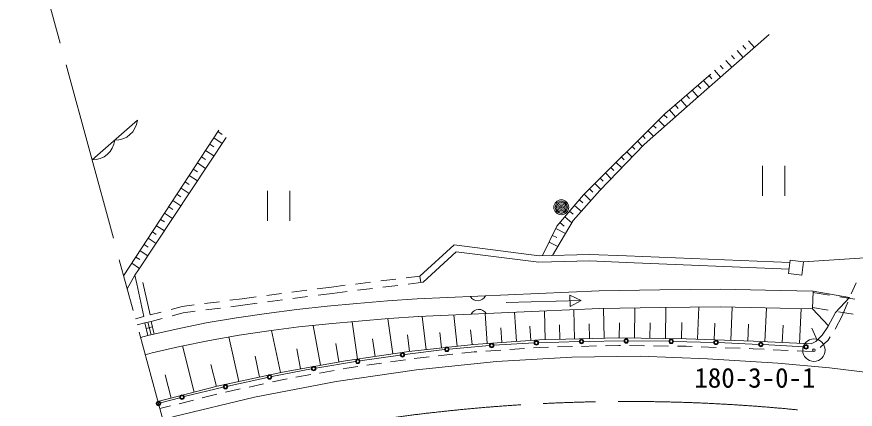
# Model space of a CAD drawing. Units: millimetres, scale not verified. Extents: x 40000 to 680000, y 20000 to 380000.
# Drawn here: x 71205 to 127184, y 303330 to 329517 of the extents above; entities that cross this region are included whole.
import ezdxf
from ezdxf.enums import TextEntityAlignment as Align

# ---------------------------------------------------------------- set-up
doc = ezdxf.new("R2010")
doc.units = ezdxf.units.MM
doc.header["$LTSCALE"] = 1000
doc.linetypes.add('CHAIN', pattern=[18.5, 12, -1.5, 3.5, -1.5])
for name, color, linetype, lineweight in [('M-BGD', 7, 'Continuous', 13), ('M-BMK', 2, 'CHAIN', 13), ('M-BMK-SRVR', 3, 'Continuous', 13), ('M-STR-STRC', 7, 'Continuous', 13)]:
    doc.layers.add(name, color=color, linetype=linetype, lineweight=lineweight)
doc.layers.add('M-BMK-HTXT', color=7, linetype='Continuous')
doc.styles.add('ＭＳ ゴシック', font='')
doc.styles.get('ＭＳ ゴシック').set_extended_font_data('MS Gothic')

msp = doc.modelspace()

# ---------------------------------------------------------------- linework, layer by layer
at = {"layer": 'M-BGD'}
for p, q in [((119674, 327590), (119874, 327362)), ((120050, 327920), (120448, 327465)), ((118922, 326932), (119122, 326703)), ((119298, 327261), (119697, 326805)), ((118545, 326603), (118946, 326144)), ((117793, 325944), (118196, 325484)), ((118169, 326273), (118370, 326043)), ((117040, 325285), (117445, 324823)), ((117417, 325615), (117619, 325384)), ((116664, 324956), (116867, 324724)), ((115912, 324297), (116116, 324064)), ((116288, 324627), (116694, 324163)), ((115159, 323639), (115365, 323404)), ((115536, 323968), (115944, 323501)), ((114783, 323309), (115195, 322839)), ((76230, 319967), (79256, 322614)), ((114056, 322624), (114475, 322203)), ((114410, 322976), (114620, 322766)), ((78341, 312229), (84696, 321952)), ((113347, 321918), (113724, 321540)), ((113702, 322271), (113890, 322082)), ((84359, 321437), (84919, 321070)), ((84633, 321855), (84913, 321672)), ((112993, 321565), (113165, 321393)), ((84086, 321018), (84363, 320837)), ((112284, 320860), (112463, 320680)), ((112638, 321213), (112982, 320867)), ((83812, 320600), (84368, 320236)), ((111930, 320507), (112287, 320148)), ((83265, 319762), (83816, 319402)), ((83538, 320181), (83814, 320001)), ((111221, 319802), (111592, 319429)), ((111575, 320155), (111761, 319968)), ((82991, 319344), (83265, 319165)), ((110512, 319096), (110897, 318710)), ((110866, 319449), (111059, 319256)), ((120987, 319563), (120987, 317563)), ((122487, 319563), (122487, 317563)), ((82718, 318925), (83264, 318568)), ((110158, 318744), (110357, 318543)), ((82171, 318088), (82713, 317734)), ((82444, 318507), (82715, 318330)), ((109449, 318038), (109669, 317817)), ((109803, 318391), (110202, 317991)), ((81897, 317670), (82166, 317494)), ((87941, 317905), (87941, 315905)), ((89441, 317905), (89441, 315905)), ((109094, 317686), (109535, 317243)), ((81624, 317251), (82161, 316900)), ((108442, 316928), (108907, 316533)), ((108766, 317309), (108998, 317111)), ((81077, 316414), (81609, 316066)), ((81350, 316833), (81617, 316659)), ((108118, 316547), (108356, 316345)), ((80803, 315995), (81067, 315823)), ((107470, 315786), (107750, 315547)), ((107794, 316167), (108269, 315762)), ((80530, 315577), (81058, 315232)), ((107185, 315380), (107846, 315058)), ((79983, 314740), (80506, 314398)), ((80256, 315158), (80518, 314987)), ((106966, 314930), (107257, 314788)), ((79709, 314321), (79968, 314152)), ((106747, 314480), (107329, 314197)), ((79162, 313484), (79419, 313316)), ((79436, 313903), (79954, 313564)), ((78889, 313066), (79402, 312730)), ((127819, 313422), (123725, 313170)), ((79088, 312266), (79210, 311688)), ((94821, 311804), (93829, 311683)), ((96508, 312012), (95516, 311890)), ((98126, 312211), (97203, 312097)), ((98178, 311784), (98126, 312211)), ((79696, 309516), (79210, 311688)), ((80113, 309620), (79629, 311782)), ((90570, 311268), (89579, 311138)), ((92211, 311484), (91264, 311359)), ((93134, 311597), (92211, 311484)), ((94951, 311387), (93959, 311265)), ((96639, 311595), (95646, 311473)), ((98332, 311803), (97333, 311680)), ((126913, 311032), (127237, 311761)), ((86253, 310701), (85435, 310596)), ((87199, 310826), (86253, 310701)), ((88885, 311047), (87893, 310917)), ((90625, 310842), (89634, 310712)), ((92265, 311057), (91319, 310933)), ((93264, 311180), (92265, 311057)), ((108129, 310930), (108888, 310575)), ((108148, 310181), (108129, 310930)), ((124366, 311201), (124337, 310021)), ((124364, 311115), (125469, 310938)), ((126806, 310791), (124366, 311201)), ((125861, 309785), (126806, 310791)), ((126160, 310828), (127148, 310669)), ((82237, 310184), (81513, 309992)), ((83055, 310289), (82237, 310184)), ((84741, 310506), (83749, 310379)), ((86308, 310275), (85504, 310171)), ((87254, 310399), (86308, 310275)), ((88940, 310621), (87948, 310490)), ((103890, 310445), (108888, 310575)), ((108888, 310575), (108148, 310181)), ((114518, 308048), (114546, 310125)), ((116663, 308001), (116743, 310144)), ((118885, 307918), (118968, 310140)), ((126304, 309552), (126680, 310479)), ((80837, 309812), (80113, 309620)), ((82320, 309761), (81582, 309565)), ((83124, 309864), (82320, 309761)), ((84810, 310082), (83818, 309954)), ((100614, 307531), (100383, 309616)), ((102608, 307713), (102470, 309711)), ((104561, 307848), (104426, 309801)), ((106485, 307964), (106436, 309891)), ((108444, 308014), (108393, 309972)), ((110427, 308065), (110376, 310049)), ((112440, 308076), (112468, 310089)), ((121152, 307826), (121256, 310093)), ((123471, 307720), (123578, 310040)), ((125397, 308899), (124337, 310021)), ((124340, 310107), (125368, 309942)), ((126059, 309831), (127047, 309673)), ((79696, 309516), (79121, 309371)), ((79749, 309086), (79235, 308956)), ((79749, 309086), (80167, 309189)), ((79959, 308239), (79749, 309086)), ((80168, 308288), (79958, 309137)), ((80905, 309385), (80167, 309189)), ((80378, 308337), (80167, 309189)), ((93960, 306677), (93599, 309167)), ((96312, 307018), (95971, 309370)), ((98528, 307300), (98282, 309520)), ((109435, 308040), (109410, 309032)), ((111434, 308090), (111447, 309096)), ((113479, 308062), (113493, 309101)), ((115590, 308033), (115605, 309106)), ((117774, 307959), (117815, 309070)), ((120019, 307875), (120061, 309009)), ((126304, 309552), (125840, 308667)), ((80256, 308828), (79839, 308724)), ((88819, 305782), (88208, 308581)), ((91479, 306261), (91004, 308921)), ((99571, 307415), (99455, 308458)), ((101609, 307641), (101499, 308636)), ((103584, 307780), (103517, 308757)), ((105523, 307914), (105456, 308876)), ((107464, 307989), (107439, 308968)), ((122312, 307773), (122365, 308933)), ((124635, 307933), (124279, 308746)), ((86020, 305171), (85370, 308151)), ((95136, 306847), (94966, 308024)), ((97418, 307177), (97295, 308287)), ((125372, 307946), (124850, 307447)), ((125516, 308162), (125372, 307946)), ((83053, 304468), (82267, 307562)), ((90149, 306024), (89911, 307354)), ((92717, 306482), (92497, 307720)), ((105111, 307385), (104114, 307316)), ((106120, 307454), (105710, 307426)), ((106709, 307469), (106120, 307454)), ((108308, 307511), (107309, 307485)), ((109908, 307552), (108908, 307526)), ((111392, 307590), (110508, 307567)), ((111507, 307589), (111392, 307590)), ((113107, 307567), (112107, 307580)), ((114707, 307545), (113707, 307559)), ((115890, 307529), (115307, 307537)), ((116307, 307514), (115890, 307529)), ((117905, 307454), (116906, 307491)), ((119504, 307394), (118505, 307431)), ((120373, 307362), (120104, 307372)), ((121103, 307328), (120373, 307362)), ((124850, 307447), (124834, 307439)), ((87420, 305476), (87114, 306876)), ((98738, 306820), (97744, 306710)), ((100328, 306996), (99334, 306886)), ((101736, 307152), (100924, 307062)), ((101919, 307164), (101736, 307152)), ((103515, 307274), (102518, 307206)), ((122701, 307255), (121702, 307301)), ((124300, 307182), (123301, 307228)), ((84531, 304844), (84155, 306322)), ((95565, 306404), (94576, 306261)), ((97149, 306634), (96159, 306490)), ((92403, 305918), (91418, 305742)), ((93237, 306067), (92993, 306023)), ((93982, 306175), (93237, 306067)), ((81506, 304075), (81113, 305622)), ((89037, 305318), (88274, 305151)), ((89252, 305356), (89037, 305318)), ((90828, 305637), (89843, 305461)), ((86124, 304682), (85147, 304469)), ((87688, 305023), (86711, 304810)), ((84562, 304336), (83593, 304090)), ((81461, 303548), (80759, 303370)), ((83012, 303942), (82042, 303696))]:
    msp.add_line(p, q, dxfattribs=at)
for points in [[(121441, 328338), (116550, 324037), (113097, 320986), (110141, 317928), (108363, 315918), (106969, 313598)], [(106310, 313581), (107265, 315544), (109040, 317632), (114468, 323034), (117548, 325693)], [(85183, 321470), (79338, 312632), (79088, 312266), (78578, 311360)], [(122817, 313117), (111903, 313554), (109440, 313662), (106091, 313575), (100400, 314296), (98126, 312211)], [(122768, 312678), (111885, 313114), (109436, 313222), (106069, 313134), (100547, 313834), (98332, 311803)], [(97948, 310686), (106040, 311056), (110088, 311224), (114133, 311302), (118182, 311337), (122193, 311253), (124366, 311201)], [(79467, 308106), (79959, 308239), (81837, 308679), (83853, 309086), (85870, 309435), (87880, 309728), (89900, 309994), (91922, 310202), (93918, 310380), (95956, 310553), (97948, 310686)], [(124337, 310021), (122167, 310074), (118175, 310157), (114150, 310122), (110124, 310044), (106091, 309877), (98001, 309507)], [(125861, 309785), (125362, 308831), (124987, 308270), (124553, 307855), (124238, 307685), (120394, 307861), (115903, 308029), (111389, 308090), (106096, 307954), (101691, 307650), (97371, 307171), (93157, 306560), (88940, 305808), (84589, 304859), (80628, 303852)], [(98026, 309509), (96045, 309377), (94021, 309205), (92035, 309027), (90038, 308822), (88042, 308559), (86056, 308270), (84070, 307926), (82088, 307526), (80248, 307095), (79777, 306967)]]:
    msp.add_lwpolyline(points, dxfattribs=at)
msp.add_lwpolyline([(123625, 312279), (123725, 313170), (122834, 313270), (122734, 312379)], close=True, dxfattribs=at)
for radius in [500, 409, 318, 227, 136, 45.5]:
    msp.add_circle((107562, 316802), radius, dxfattribs=at)
for centre, radius, start, end in [((77800, 322752), 1463, 267.7818, 354.5726), ((76286, 321429), 1463, 267.7818, 354.5726), ((101982, 311137), 567, 210.6896, 334.5447), ((102059, 309426), 567, 30.6896, 154.5447)]:
    msp.add_arc(centre, radius, start, end, dxfattribs=at)
at = {"layer": 'M-BMK'}
msp.add_line((92268, 261201), (71205, 338378), dxfattribs=at)
msp.add_arc((112015, 188847), 115000, 84.35266, 105.26549, dxfattribs=at)
at = {"layer": 'M-BMK-SRVR'}
for radius in [750, 90]:
    msp.add_circle((124429, 307275), radius, dxfattribs=at)
at = {"layer": 'M-STR-STRC'}
for p, q in [((109058, 307853), (111747, 307885)), ((112047, 307885), (114747, 307862)), ((100069, 307335), (102764, 307572)), ((103064, 307593), (105747, 307750)), ((106046, 307763), (108758, 307846)), ((115047, 307858), (117738, 307792)), ((118038, 307781), (120738, 307658)), ((121037, 307643), (123750, 307497)), ((94118, 306550), (96810, 306940)), ((97107, 306980), (99771, 307304)), ((91172, 306070), (93822, 306504)), ((88230, 305507), (90877, 306018)), ((85287, 304862), (87936, 305446)), ((82380, 304173), (84995, 304795)), ((80811, 303749), (82089, 304099))]:
    msp.add_line(p, q, dxfattribs=at)
for points in [[(125470, 306095), (122026, 306395), (117316, 306699), (112831, 306868), (108274, 306794), (103241, 306512), (97901, 305967), (92531, 305186), (87069, 304129), (81711, 302836), (80963, 302622)], [(266041, 270450), (249841, 274734), (228068, 280485), (211335, 284910), (194810, 289284), (179164, 293434), (160285, 298440), (150589, 301004), (144573, 302533), (137796, 304087), (132266, 305158), (128205, 305754), (125470, 306095)]]:
    msp.add_lwpolyline(points, dxfattribs=at)
for centre, radius in [((105896, 307759), 150), ((108908, 307851), 150), ((108908, 307851), 120), ((108908, 307851), 100), ((111897, 307886), 150), ((111897, 307886), 120), ((111897, 307886), 100), ((114897, 307861), 150), ((114897, 307861), 120), ((114897, 307861), 100), ((117888, 307788), 150), ((117888, 307788), 120), ((117888, 307788), 100), ((99920, 307322), 150), ((99920, 307322), 120), ((99920, 307322), 100), ((102914, 307585), 150), ((102914, 307585), 120), ((102914, 307585), 100), ((105896, 307759), 120), ((105896, 307759), 100), ((120888, 307651), 150), ((120888, 307651), 120), ((120888, 307651), 100), ((123900, 307489), 150), ((123900, 307489), 120), ((123900, 307489), 100), ((96958, 306962), 150), ((96958, 306962), 120), ((96958, 306962), 100), ((93970, 306529), 150), ((93970, 306529), 120), ((93970, 306529), 100), ((91024, 306046), 150), ((91024, 306046), 120), ((91024, 306046), 100), ((88083, 305479), 150), ((88083, 305479), 120), ((88083, 305479), 100), ((85141, 304830), 150), ((85141, 304830), 120), ((85141, 304830), 100), ((82234, 304139), 150), ((82234, 304139), 120), ((82234, 304139), 100), ((80666, 303710), 150), ((80666, 303710), 120), ((80666, 303710), 100)]:
    msp.add_circle(centre, radius, dxfattribs=at)

# ---------------------------------------------------------------- texts
at = {"layer": 'M-BMK-HTXT', "style": 'ＭＳ ゴシック'}
msp.add_text('180-3-0-1', height=1320, dxfattribs=at).set_placement((116444, 304371), align=Align.BOTTOM_LEFT)

doc.saveas('drawing.dxf')
